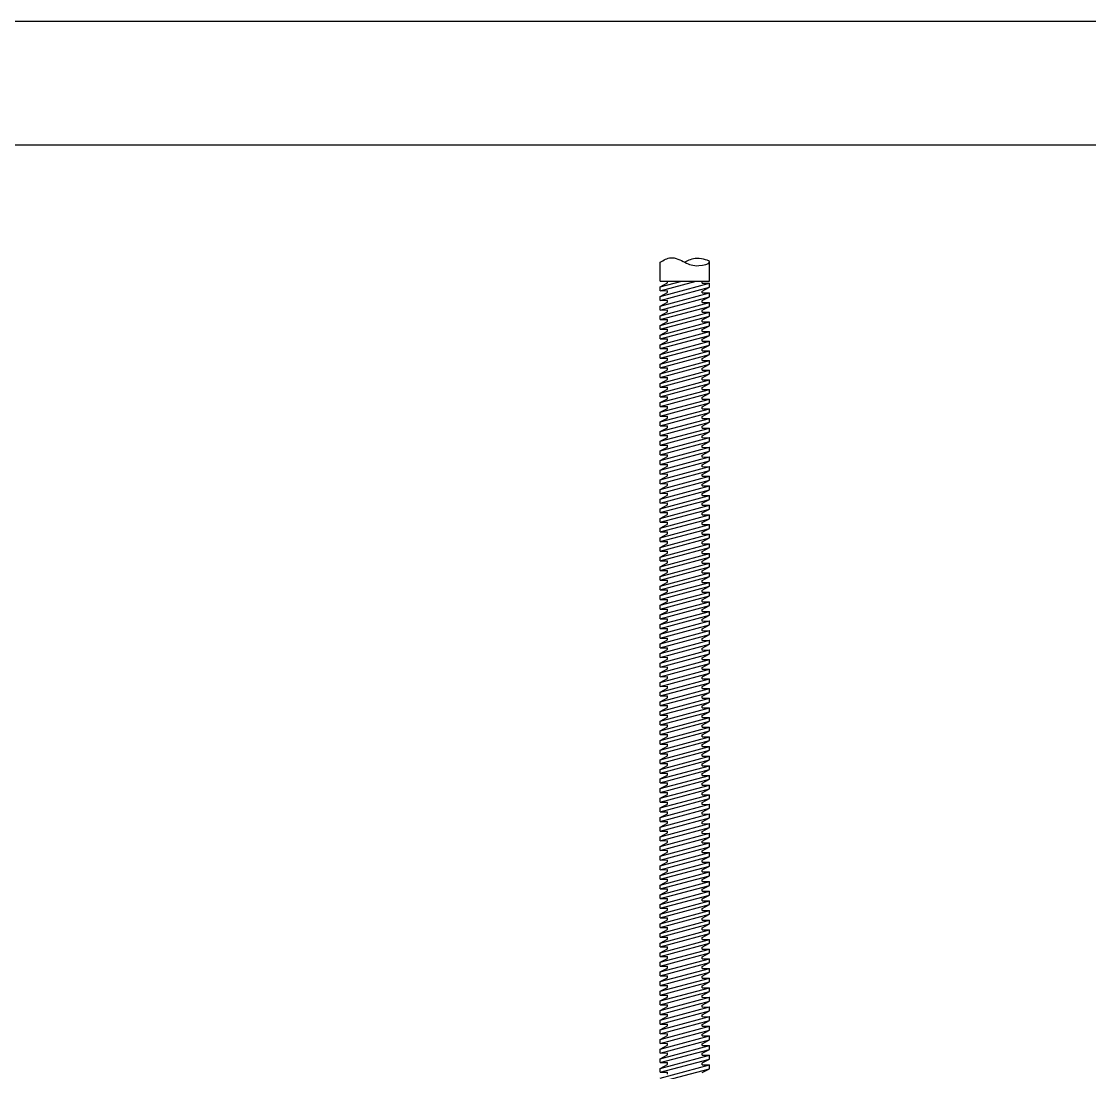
# Model space of a CAD drawing. Header units: metres. Extents: x -50 to 791, y -689 to 584.
# Drawn here: x 397.7 to 484.1, y 499 to 584 of the extents above; entities that cross this region are included whole.
import ezdxf

# ---------------------------------------------------------------- set-up
doc = ezdxf.new("R2010")
doc.units = ezdxf.units.M
doc.header["$MEASUREMENT"] = 0

msp = doc.modelspace()

# ---------------------------------------------------------------- linework, layer by layer
at = {"color": 3}
for p, q in [((449.377371, 563.0073), (449.377371, 564.52165)), ((449.377371, 563.7873), (449.377371, 564.097882)), ((453.377371, 564.079096), (453.377371, 564.52165)), ((453.377371, 563.0073), (453.377371, 564.389679))]:
    msp.add_line(p, q, dxfattribs=at)
at = {"color": 1}
for p, q in [((449.377371, 562.2273), (452.288371, 563.0073)), ((449.377371, 563.0073), (453.377371, 563.0073)), ((449.377371, 562.537882), (451.12926, 563.0073)), ((449.977371, 562.853943), (449.977371, 563.009235)), ((452.777371, 562.824201), (452.777371, 562.979493)), ((449.377371, 562.537882), (449.977371, 562.853943)), ((449.377371, 561.757882), (453.377371, 562.829679)), ((449.377371, 562.2273), (449.377371, 562.537882)), ((449.377371, 561.4473), (453.377371, 562.519096)), ((449.377371, 562.2273), (449.977371, 562.232778)), ((449.977371, 562.073943), (449.977371, 562.229235)), ((452.777371, 562.824201), (453.377371, 562.829679)), ((452.777371, 562.203035), (453.377371, 562.519096)), ((452.777371, 562.044201), (452.777371, 562.199493)), ((453.377371, 562.519096), (453.377371, 562.829679)), ((449.377371, 561.757882), (449.977371, 562.073943)), ((449.377371, 560.977882), (453.377371, 562.049679)), ((449.377371, 561.4473), (449.377371, 561.757882)), ((449.377371, 560.6673), (453.377371, 561.739096)), ((449.377371, 561.4473), (449.977371, 561.452778)), ((449.377371, 560.977882), (449.977371, 561.293943)), ((449.377371, 560.197882), (453.377371, 561.269679)), ((449.977371, 561.293943), (449.977371, 561.449235)), ((452.777371, 562.044201), (453.377371, 562.049679)), ((452.777371, 561.423035), (453.377371, 561.739096)), ((452.777371, 561.264201), (452.777371, 561.419493)), ((452.777371, 561.264201), (453.377371, 561.269679)), ((453.377371, 561.739096), (453.377371, 562.049679)), ((453.377371, 560.959096), (453.377371, 561.269679)), ((449.377371, 560.6673), (449.377371, 560.977882)), ((449.377371, 559.8873), (453.377371, 560.959096)), ((449.377371, 560.6673), (449.977371, 560.672778)), ((449.377371, 560.197882), (449.977371, 560.513943)), ((449.377371, 559.417882), (453.377371, 560.489679)), ((449.977371, 560.513943), (449.977371, 560.669235)), ((452.777371, 560.643035), (453.377371, 560.959096)), ((452.777371, 560.484201), (452.777371, 560.639493)), ((452.777371, 560.484201), (453.377371, 560.489679)), ((453.377371, 560.179096), (453.377371, 560.489679)), ((449.377371, 559.8873), (449.377371, 560.197882)), ((449.377371, 559.1073), (453.377371, 560.179096)), ((449.377371, 559.8873), (449.977371, 559.892778)), ((449.377371, 559.417882), (449.977371, 559.733943)), ((449.377371, 558.637882), (453.377371, 559.709679)), ((449.977371, 559.733943), (449.977371, 559.889235)), ((452.777371, 559.863035), (453.377371, 560.179096)), ((452.777371, 559.704201), (452.777371, 559.859493)), ((452.777371, 559.704201), (453.377371, 559.709679)), ((453.377371, 559.399096), (453.377371, 559.709679)), ((449.377371, 559.1073), (449.377371, 559.417882)), ((449.377371, 558.3273), (453.377371, 559.399096)), ((449.377371, 559.1073), (449.977371, 559.112778)), ((449.377371, 558.637882), (449.977371, 558.953943)), ((449.377371, 557.857882), (453.377371, 558.929679)), ((449.977371, 558.953943), (449.977371, 559.109235)), ((452.777371, 559.083035), (453.377371, 559.399096)), ((452.777371, 558.924201), (452.777371, 559.079493)), ((452.777371, 558.924201), (453.377371, 558.929679)), ((453.377371, 558.619096), (453.377371, 558.929679)), ((449.377371, 558.3273), (449.377371, 558.637882)), ((449.377371, 557.5473), (453.377371, 558.619096)), ((449.377371, 558.3273), (449.977371, 558.332778)), ((449.377371, 557.857882), (449.977371, 558.173943)), ((449.377371, 557.077882), (453.377371, 558.149679)), ((449.377371, 557.5473), (449.377371, 557.857882)), ((449.377371, 556.7673), (453.377371, 557.839096)), ((449.977371, 558.173943), (449.977371, 558.329235)), ((452.777371, 558.303035), (453.377371, 558.619096)), ((452.777371, 558.144201), (452.777371, 558.299493)), ((452.777371, 558.144201), (453.377371, 558.149679)), ((452.777371, 557.523035), (453.377371, 557.839096)), ((453.377371, 557.839096), (453.377371, 558.149679)), ((449.377371, 557.5473), (449.977371, 557.552778)), ((449.377371, 557.077882), (449.977371, 557.393943)), ((449.377371, 556.297882), (453.377371, 557.369679)), ((449.377371, 556.7673), (449.377371, 557.077882)), ((449.377371, 555.9873), (453.377371, 557.059096)), ((449.977371, 557.393943), (449.977371, 557.549235)), ((452.777371, 557.364201), (452.777371, 557.519493)), ((452.777371, 557.364201), (453.377371, 557.369679)), ((452.777371, 556.743035), (453.377371, 557.059096)), ((453.377371, 557.059096), (453.377371, 557.369679)), ((449.377371, 556.7673), (449.977371, 556.772778)), ((449.377371, 556.297882), (449.977371, 556.613943)), ((449.377371, 555.517882), (453.377371, 556.589679)), ((449.377371, 555.9873), (449.377371, 556.297882)), ((449.377371, 555.2073), (453.377371, 556.279096)), ((449.977371, 556.613943), (449.977371, 556.769235)), ((452.777371, 556.584201), (452.777371, 556.739493)), ((452.777371, 556.584201), (453.377371, 556.589679)), ((452.777371, 555.963035), (453.377371, 556.279096)), ((453.377371, 556.279096), (453.377371, 556.589679)), ((449.377371, 555.9873), (449.977371, 555.992778)), ((449.377371, 555.517882), (449.977371, 555.833943)), ((449.377371, 554.737882), (453.377371, 555.809679)), ((449.377371, 555.2073), (449.377371, 555.517882)), ((449.377371, 554.4273), (453.377371, 555.499096)), ((449.377371, 555.2073), (449.977371, 555.212778)), ((449.977371, 555.833943), (449.977371, 555.989235)), ((449.977371, 555.053943), (449.977371, 555.209235)), ((452.777371, 555.804201), (452.777371, 555.959493)), ((452.777371, 555.804201), (453.377371, 555.809679)), ((452.777371, 555.183035), (453.377371, 555.499096)), ((453.377371, 555.499096), (453.377371, 555.809679)), ((449.377371, 554.737882), (449.977371, 555.053943)), ((449.377371, 553.957882), (453.377371, 555.029679)), ((449.377371, 554.4273), (449.377371, 554.737882)), ((449.377371, 553.6473), (453.377371, 554.719096)), ((449.377371, 554.4273), (449.977371, 554.432778)), ((449.977371, 554.273943), (449.977371, 554.429235)), ((452.777371, 555.024201), (452.777371, 555.179493)), ((452.777371, 555.024201), (453.377371, 555.029679)), ((452.777371, 554.403035), (453.377371, 554.719096)), ((452.777371, 554.244201), (452.777371, 554.399493)), ((453.377371, 554.719096), (453.377371, 555.029679)), ((449.377371, 553.957882), (449.977371, 554.273943)), ((449.377371, 553.177882), (453.377371, 554.249679)), ((449.377371, 553.6473), (449.377371, 553.957882)), ((449.377371, 552.8673), (453.377371, 553.939096)), ((449.377371, 553.6473), (449.977371, 553.652778)), ((449.377371, 553.177882), (449.977371, 553.493943)), ((449.377371, 552.397882), (453.377371, 553.469679)), ((449.977371, 553.493943), (449.977371, 553.649235)), ((452.777371, 554.244201), (453.377371, 554.249679)), ((452.777371, 553.623035), (453.377371, 553.939096)), ((452.777371, 553.464201), (452.777371, 553.619493)), ((452.777371, 553.464201), (453.377371, 553.469679)), ((453.377371, 553.939096), (453.377371, 554.249679)), ((453.377371, 553.159096), (453.377371, 553.469679)), ((449.377371, 552.8673), (449.377371, 553.177882)), ((449.377371, 552.0873), (453.377371, 553.159096)), ((449.377371, 552.8673), (449.977371, 552.872778)), ((449.377371, 552.397882), (449.977371, 552.713943)), ((449.377371, 551.617882), (453.377371, 552.689679)), ((449.977371, 552.713943), (449.977371, 552.869235)), ((452.777371, 552.843035), (453.377371, 553.159096)), ((452.777371, 552.684201), (452.777371, 552.839493)), ((452.777371, 552.684201), (453.377371, 552.689679)), ((453.377371, 552.379096), (453.377371, 552.689679)), ((449.377371, 552.0873), (449.377371, 552.397882)), ((449.377371, 551.3073), (453.377371, 552.379096)), ((449.377371, 552.0873), (449.977371, 552.092778)), ((449.377371, 551.617882), (449.977371, 551.933943)), ((449.377371, 550.837882), (453.377371, 551.909679)), ((449.977371, 551.933943), (449.977371, 552.089235)), ((452.777371, 552.063035), (453.377371, 552.379096)), ((452.777371, 551.904201), (452.777371, 552.059493)), ((452.777371, 551.904201), (453.377371, 551.909679)), ((453.377371, 551.599096), (453.377371, 551.909679)), ((449.377371, 551.3073), (449.377371, 551.617882)), ((449.377371, 550.5273), (453.377371, 551.599096)), ((449.377371, 551.3073), (449.977371, 551.312778)), ((449.377371, 550.837882), (449.977371, 551.153943)), ((449.377371, 550.057882), (453.377371, 551.129679)), ((449.977371, 551.153943), (449.977371, 551.309235)), ((452.777371, 551.283035), (453.377371, 551.599096)), ((452.777371, 551.124201), (452.777371, 551.279493)), ((452.777371, 551.124201), (453.377371, 551.129679)), ((453.377371, 550.819096), (453.377371, 551.129679)), ((449.377371, 550.5273), (449.377371, 550.837882)), ((449.377371, 549.7473), (453.377371, 550.819096)), ((449.377371, 550.5273), (449.977371, 550.532778)), ((449.377371, 550.057882), (449.977371, 550.373943)), ((449.377371, 549.277882), (453.377371, 550.349679)), ((449.377371, 549.7473), (449.377371, 550.057882)), ((449.377371, 548.9673), (453.377371, 550.039096)), ((449.977371, 550.373943), (449.977371, 550.529235)), ((452.777371, 550.503035), (453.377371, 550.819096)), ((452.777371, 550.344201), (452.777371, 550.499493)), ((452.777371, 550.344201), (453.377371, 550.349679)), ((452.777371, 549.723035), (453.377371, 550.039096)), ((453.377371, 550.039096), (453.377371, 550.349679)), ((449.377371, 549.7473), (449.977371, 549.752778)), ((449.377371, 549.277882), (449.977371, 549.593943)), ((449.377371, 548.497882), (453.377371, 549.569679)), ((449.377371, 548.9673), (449.377371, 549.277882)), ((449.377371, 548.1873), (453.377371, 549.259096)), ((449.977371, 549.593943), (449.977371, 549.749235)), ((452.777371, 549.564201), (452.777371, 549.719493)), ((452.777371, 549.564201), (453.377371, 549.569679)), ((452.777371, 548.943035), (453.377371, 549.259096)), ((453.377371, 549.259096), (453.377371, 549.569679)), ((449.377371, 548.9673), (449.977371, 548.972778)), ((449.377371, 548.497882), (449.977371, 548.813943)), ((449.377371, 547.717882), (453.377371, 548.789679)), ((449.377371, 548.1873), (449.377371, 548.497882)), ((449.377371, 547.4073), (453.377371, 548.479096)), ((449.977371, 548.813943), (449.977371, 548.969235)), ((452.777371, 548.784201), (452.777371, 548.939493)), ((452.777371, 548.784201), (453.377371, 548.789679)), ((452.777371, 548.163035), (453.377371, 548.479096)), ((453.377371, 548.479096), (453.377371, 548.789679)), ((449.377371, 548.1873), (449.977371, 548.192778)), ((449.377371, 547.717882), (449.977371, 548.033943)), ((449.377371, 546.937882), (453.377371, 548.009679)), ((449.377371, 547.4073), (449.377371, 547.717882)), ((449.377371, 546.6273), (453.377371, 547.699096)), ((449.977371, 548.033943), (449.977371, 548.189235)), ((452.777371, 548.004201), (452.777371, 548.159493)), ((452.777371, 548.004201), (453.377371, 548.009679)), ((452.777371, 547.383035), (453.377371, 547.699096)), ((453.377371, 547.699096), (453.377371, 548.009679)), ((449.377371, 547.4073), (449.977371, 547.412778)), ((449.377371, 546.937882), (449.977371, 547.253943)), ((449.377371, 546.157882), (453.377371, 547.229679)), ((449.377371, 546.6273), (449.377371, 546.937882)), ((449.377371, 545.8473), (453.377371, 546.919096)), ((449.377371, 546.6273), (449.977371, 546.632778)), ((449.977371, 547.253943), (449.977371, 547.409235)), ((449.977371, 546.473943), (449.977371, 546.629235)), ((452.777371, 547.224201), (452.777371, 547.379493)), ((452.777371, 547.224201), (453.377371, 547.229679)), ((452.777371, 546.603035), (453.377371, 546.919096)), ((452.777371, 546.444201), (452.777371, 546.599493)), ((453.377371, 546.919096), (453.377371, 547.229679)), ((449.377371, 546.157882), (449.977371, 546.473943)), ((449.377371, 545.377882), (453.377371, 546.449679)), ((449.377371, 545.8473), (449.377371, 546.157882)), ((449.377371, 545.0673), (453.377371, 546.139096)), ((449.377371, 545.8473), (449.977371, 545.852778)), ((449.377371, 545.377882), (449.977371, 545.693943)), ((449.977371, 545.693943), (449.977371, 545.849235)), ((452.777371, 546.444201), (453.377371, 546.449679)), ((452.777371, 545.823035), (453.377371, 546.139096)), ((452.777371, 545.664201), (452.777371, 545.819493)), ((453.377371, 546.139096), (453.377371, 546.449679)), ((449.377371, 544.597882), (453.377371, 545.669679)), ((449.377371, 545.0673), (449.377371, 545.377882)), ((449.377371, 544.2873), (453.377371, 545.359096)), ((449.377371, 545.0673), (449.977371, 545.072778)), ((449.377371, 544.597882), (449.977371, 544.913943)), ((449.377371, 543.817882), (453.377371, 544.889679)), ((449.977371, 544.913943), (449.977371, 545.069235)), ((452.777371, 545.664201), (453.377371, 545.669679)), ((452.777371, 545.043035), (453.377371, 545.359096)), ((452.777371, 544.884201), (452.777371, 545.039493)), ((452.777371, 544.884201), (453.377371, 544.889679)), ((453.377371, 545.359096), (453.377371, 545.669679)), ((453.377371, 544.579096), (453.377371, 544.889679)), ((449.377371, 544.2873), (449.377371, 544.597882)), ((449.377371, 543.5073), (453.377371, 544.579096)), ((449.377371, 544.2873), (449.977371, 544.292778)), ((449.377371, 543.817882), (449.977371, 544.133943)), ((449.377371, 543.037882), (453.377371, 544.109679)), ((449.977371, 544.133943), (449.977371, 544.289235)), ((452.777371, 544.263035), (453.377371, 544.579096)), ((452.777371, 544.104201), (452.777371, 544.259493)), ((452.777371, 544.104201), (453.377371, 544.109679)), ((453.377371, 543.799096), (453.377371, 544.109679)), ((449.377371, 543.5073), (449.377371, 543.817882)), ((449.377371, 542.7273), (453.377371, 543.799096)), ((449.377371, 543.5073), (449.977371, 543.512778)), ((449.377371, 543.037882), (449.977371, 543.353943)), ((449.377371, 542.257882), (453.377371, 543.329679)), ((449.977371, 543.353943), (449.977371, 543.509235)), ((452.777371, 543.483035), (453.377371, 543.799096)), ((452.777371, 543.324201), (452.777371, 543.479493)), ((452.777371, 543.324201), (453.377371, 543.329679)), ((453.377371, 543.019096), (453.377371, 543.329679)), ((449.377371, 542.7273), (449.377371, 543.037882)), ((449.377371, 541.9473), (453.377371, 543.019096)), ((449.377371, 542.7273), (449.977371, 542.732778)), ((449.377371, 542.257882), (449.977371, 542.573943)), ((449.377371, 541.477882), (453.377371, 542.549679)), ((449.377371, 541.9473), (449.377371, 542.257882)), ((449.377371, 541.1673), (453.377371, 542.239096)), ((449.977371, 542.573943), (449.977371, 542.729235)), ((452.777371, 542.703035), (453.377371, 543.019096)), ((452.777371, 542.544201), (452.777371, 542.699493)), ((452.777371, 542.544201), (453.377371, 542.549679)), ((452.777371, 541.923035), (453.377371, 542.239096)), ((453.377371, 542.239096), (453.377371, 542.549679)), ((449.377371, 541.9473), (449.977371, 541.952778)), ((449.377371, 541.477882), (449.977371, 541.793943)), ((449.377371, 540.697882), (453.377371, 541.769679)), ((449.377371, 541.1673), (449.377371, 541.477882)), ((449.377371, 540.3873), (453.377371, 541.459096)), ((449.977371, 541.793943), (449.977371, 541.949235)), ((452.777371, 541.764201), (452.777371, 541.919493)), ((452.777371, 541.764201), (453.377371, 541.769679)), ((452.777371, 541.143035), (453.377371, 541.459096)), ((453.377371, 541.459096), (453.377371, 541.769679)), ((449.377371, 541.1673), (449.977371, 541.172778)), ((449.377371, 540.697882), (449.977371, 541.013943)), ((449.377371, 539.917882), (453.377371, 540.989679)), ((449.377371, 540.3873), (449.377371, 540.697882)), ((449.377371, 539.6073), (453.377371, 540.679096)), ((449.977371, 541.013943), (449.977371, 541.169235)), ((452.777371, 540.984201), (452.777371, 541.139493)), ((452.777371, 540.984201), (453.377371, 540.989679)), ((452.777371, 540.363035), (453.377371, 540.679096)), ((453.377371, 540.679096), (453.377371, 540.989679)), ((449.377371, 540.3873), (449.977371, 540.392778)), ((449.377371, 539.917882), (449.977371, 540.233943)), ((449.377371, 539.137882), (453.377371, 540.209679)), ((449.377371, 539.6073), (449.377371, 539.917882)), ((449.377371, 538.8273), (453.377371, 539.899096)), ((449.977371, 540.233943), (449.977371, 540.389235)), ((452.777371, 540.204201), (452.777371, 540.359493)), ((452.777371, 540.204201), (453.377371, 540.209679)), ((452.777371, 539.583035), (453.377371, 539.899096)), ((453.377371, 539.899096), (453.377371, 540.209679)), ((449.377371, 539.6073), (449.977371, 539.612778)), ((449.377371, 539.137882), (449.977371, 539.453943)), ((449.377371, 538.357882), (453.377371, 539.429679)), ((449.377371, 538.8273), (449.377371, 539.137882)), ((449.377371, 538.0473), (453.377371, 539.119096)), ((449.377371, 538.8273), (449.977371, 538.832778)), ((449.977371, 539.453943), (449.977371, 539.609235)), ((449.977371, 538.673943), (449.977371, 538.829235)), ((452.777371, 539.424201), (452.777371, 539.579493)), ((452.777371, 539.424201), (453.377371, 539.429679)), ((452.777371, 538.803035), (453.377371, 539.119096)), ((452.777371, 538.644201), (452.777371, 538.799493)), ((453.377371, 539.119096), (453.377371, 539.429679)), ((449.377371, 538.357882), (449.977371, 538.673943)), ((449.377371, 537.577882), (453.377371, 538.649679)), ((449.377371, 538.0473), (449.377371, 538.357882)), ((449.377371, 537.2673), (453.377371, 538.339096)), ((449.377371, 538.0473), (449.977371, 538.052778)), ((449.977371, 537.893943), (449.977371, 538.049235)), ((452.777371, 538.644201), (453.377371, 538.649679)), ((452.777371, 538.023035), (453.377371, 538.339096)), ((452.777371, 537.864201), (452.777371, 538.019493)), ((453.377371, 538.339096), (453.377371, 538.649679)), ((449.377371, 537.577882), (449.977371, 537.893943)), ((449.377371, 536.797882), (453.377371, 537.869679)), ((449.377371, 537.2673), (449.377371, 537.577882)), ((449.377371, 536.4873), (453.377371, 537.559096)), ((449.377371, 537.2673), (449.977371, 537.272778)), ((449.377371, 536.797882), (449.977371, 537.113943)), ((449.377371, 536.017882), (453.377371, 537.089679)), ((449.977371, 537.113943), (449.977371, 537.269235)), ((452.777371, 537.864201), (453.377371, 537.869679)), ((452.777371, 537.243035), (453.377371, 537.559096)), ((452.777371, 537.084201), (452.777371, 537.239493)), ((452.777371, 537.084201), (453.377371, 537.089679)), ((453.377371, 537.559096), (453.377371, 537.869679)), ((453.377371, 536.779096), (453.377371, 537.089679)), ((449.377371, 536.4873), (449.377371, 536.797882)), ((449.377371, 535.7073), (453.377371, 536.779096)), ((449.377371, 536.4873), (449.977371, 536.492778)), ((449.377371, 536.017882), (449.977371, 536.333943)), ((449.377371, 535.237882), (453.377371, 536.309679)), ((449.977371, 536.333943), (449.977371, 536.489235)), ((452.777371, 536.463035), (453.377371, 536.779096)), ((452.777371, 536.304201), (452.777371, 536.459493)), ((452.777371, 536.304201), (453.377371, 536.309679)), ((453.377371, 535.999096), (453.377371, 536.309679)), ((449.377371, 535.7073), (449.377371, 536.017882)), ((449.377371, 534.9273), (453.377371, 535.999096)), ((449.377371, 535.7073), (449.977371, 535.712778)), ((449.377371, 535.237882), (449.977371, 535.553943)), ((449.377371, 534.457882), (453.377371, 535.529679)), ((449.977371, 535.553943), (449.977371, 535.709235)), ((452.777371, 535.683035), (453.377371, 535.999096)), ((452.777371, 535.524201), (452.777371, 535.679493)), ((452.777371, 535.524201), (453.377371, 535.529679)), ((453.377371, 535.219096), (453.377371, 535.529679)), ((449.377371, 534.9273), (449.377371, 535.237882)), ((449.377371, 534.1473), (453.377371, 535.219096)), ((449.377371, 534.9273), (449.977371, 534.932778)), ((449.377371, 534.457882), (449.977371, 534.773943)), ((449.377371, 533.677882), (453.377371, 534.749679)), ((449.977371, 534.773943), (449.977371, 534.929235)), ((452.777371, 534.903035), (453.377371, 535.219096)), ((452.777371, 534.744201), (452.777371, 534.899493)), ((452.777371, 534.744201), (453.377371, 534.749679)), ((453.377371, 534.439096), (453.377371, 534.749679)), ((449.377371, 534.1473), (449.377371, 534.457882)), ((449.377371, 533.3673), (453.377371, 534.439096)), ((449.377371, 534.1473), (449.977371, 534.152778)), ((449.377371, 533.677882), (449.977371, 533.993943)), ((449.377371, 532.897882), (453.377371, 533.969679)), ((449.377371, 533.3673), (449.377371, 533.677882)), ((449.377371, 532.5873), (453.377371, 533.659096)), ((449.977371, 533.993943), (449.977371, 534.149235)), ((452.777371, 534.123035), (453.377371, 534.439096)), ((452.777371, 533.964201), (452.777371, 534.119493)), ((452.777371, 533.964201), (453.377371, 533.969679)), ((452.777371, 533.343035), (453.377371, 533.659096)), ((453.377371, 533.659096), (453.377371, 533.969679)), ((449.377371, 533.3673), (449.977371, 533.372778)), ((449.377371, 532.897882), (449.977371, 533.213943)), ((449.377371, 532.117882), (453.377371, 533.189679)), ((449.377371, 532.5873), (449.377371, 532.897882)), ((449.377371, 531.8073), (453.377371, 532.879096)), ((449.977371, 533.213943), (449.977371, 533.369235)), ((452.777371, 533.184201), (452.777371, 533.339493)), ((452.777371, 533.184201), (453.377371, 533.189679)), ((452.777371, 532.563035), (453.377371, 532.879096)), ((453.377371, 532.879096), (453.377371, 533.189679)), ((449.377371, 532.5873), (449.977371, 532.592778)), ((449.377371, 532.117882), (449.977371, 532.433943)), ((449.377371, 531.337882), (453.377371, 532.409679)), ((449.377371, 531.8073), (449.377371, 532.117882)), ((449.377371, 531.0273), (453.377371, 532.099096)), ((449.977371, 532.433943), (449.977371, 532.589235)), ((452.777371, 532.404201), (452.777371, 532.559493)), ((452.777371, 532.404201), (453.377371, 532.409679)), ((452.777371, 531.783035), (453.377371, 532.099096)), ((453.377371, 532.099096), (453.377371, 532.409679)), ((449.377371, 531.8073), (449.977371, 531.812778)), ((449.377371, 531.337882), (449.977371, 531.653943)), ((449.377371, 530.557882), (453.377371, 531.629679)), ((449.377371, 531.0273), (449.377371, 531.337882)), ((449.377371, 530.2473), (453.377371, 531.319096)), ((449.377371, 531.0273), (449.977371, 531.032778)), ((449.977371, 531.653943), (449.977371, 531.809235)), ((449.977371, 530.873943), (449.977371, 531.029235)), ((452.777371, 531.624201), (452.777371, 531.779493)), ((452.777371, 531.624201), (453.377371, 531.629679)), ((452.777371, 531.003035), (453.377371, 531.319096)), ((453.377371, 531.319096), (453.377371, 531.629679)), ((449.377371, 530.557882), (449.977371, 530.873943)), ((449.377371, 529.777882), (453.377371, 530.849679)), ((449.377371, 530.2473), (449.377371, 530.557882)), ((449.377371, 529.4673), (453.377371, 530.539096)), ((449.377371, 530.2473), (449.977371, 530.252778)), ((449.977371, 530.093943), (449.977371, 530.249235)), ((452.777371, 530.844201), (452.777371, 530.999493)), ((452.777371, 530.844201), (453.377371, 530.849679)), ((452.777371, 530.223035), (453.377371, 530.539096)), ((452.777371, 530.064201), (452.777371, 530.219493)), ((453.377371, 530.539096), (453.377371, 530.849679)), ((449.377371, 529.777882), (449.977371, 530.093943)), ((449.377371, 528.997882), (453.377371, 530.069679)), ((449.377371, 529.4673), (449.377371, 529.777882)), ((449.377371, 528.6873), (453.377371, 529.759096)), ((449.377371, 529.4673), (449.977371, 529.472778)), ((449.377371, 528.997882), (449.977371, 529.313943)), ((449.377371, 528.217882), (453.377371, 529.289679)), ((449.977371, 529.313943), (449.977371, 529.469235)), ((452.777371, 530.064201), (453.377371, 530.069679)), ((452.777371, 529.443035), (453.377371, 529.759096)), ((452.777371, 529.284201), (452.777371, 529.439493)), ((452.777371, 529.284201), (453.377371, 529.289679)), ((453.377371, 529.759096), (453.377371, 530.069679)), ((453.377371, 528.979096), (453.377371, 529.289679)), ((449.377371, 528.6873), (449.377371, 528.997882)), ((449.377371, 527.9073), (453.377371, 528.979096)), ((449.377371, 528.6873), (449.977371, 528.692778)), ((449.377371, 528.217882), (449.977371, 528.533943)), ((449.377371, 527.437882), (453.377371, 528.509679)), ((449.977371, 528.533943), (449.977371, 528.689235)), ((452.777371, 528.663035), (453.377371, 528.979096)), ((452.777371, 528.504201), (452.777371, 528.659493)), ((452.777371, 528.504201), (453.377371, 528.509679)), ((453.377371, 528.199096), (453.377371, 528.509679)), ((449.377371, 527.9073), (449.377371, 528.217882)), ((449.377371, 527.1273), (453.377371, 528.199096)), ((449.377371, 527.9073), (449.977371, 527.912778)), ((449.377371, 527.437882), (449.977371, 527.753943)), ((449.377371, 526.657882), (453.377371, 527.729679)), ((449.977371, 527.753943), (449.977371, 527.909235)), ((452.777371, 527.883035), (453.377371, 528.199096)), ((452.777371, 527.724201), (452.777371, 527.879493)), ((452.777371, 527.724201), (453.377371, 527.729679)), ((453.377371, 527.419096), (453.377371, 527.729679)), ((449.377371, 527.1273), (449.377371, 527.437882)), ((449.377371, 526.3473), (453.377371, 527.419096)), ((449.377371, 527.1273), (449.977371, 527.132778)), ((449.377371, 526.657882), (449.977371, 526.973943)), ((449.377371, 525.877882), (453.377371, 526.949679)), ((449.977371, 526.973943), (449.977371, 527.129235)), ((452.777371, 527.103035), (453.377371, 527.419096)), ((452.777371, 526.944201), (452.777371, 527.099493)), ((452.777371, 526.944201), (453.377371, 526.949679)), ((453.377371, 526.639096), (453.377371, 526.949679)), ((449.377371, 526.3473), (449.377371, 526.657882)), ((449.377371, 525.5673), (453.377371, 526.639096)), ((449.377371, 526.3473), (449.977371, 526.352778)), ((449.377371, 525.877882), (449.977371, 526.193943)), ((449.377371, 525.097882), (453.377371, 526.169679)), ((449.377371, 525.5673), (449.377371, 525.877882)), ((449.377371, 524.7873), (453.377371, 525.859096)), ((449.977371, 526.193943), (449.977371, 526.349235)), ((452.777371, 526.323035), (453.377371, 526.639096)), ((452.777371, 526.164201), (452.777371, 526.319493)), ((452.777371, 526.164201), (453.377371, 526.169679)), ((452.777371, 525.543035), (453.377371, 525.859096)), ((453.377371, 525.859096), (453.377371, 526.169679)), ((449.377371, 525.5673), (449.977371, 525.572778)), ((449.377371, 525.097882), (449.977371, 525.413943)), ((449.377371, 524.317882), (453.377371, 525.389679)), ((449.377371, 524.7873), (449.377371, 525.097882)), ((449.377371, 524.0073), (453.377371, 525.079096)), ((449.977371, 525.413943), (449.977371, 525.569235)), ((452.777371, 525.384201), (452.777371, 525.539493)), ((452.777371, 525.384201), (453.377371, 525.389679)), ((452.777371, 524.763035), (453.377371, 525.079096)), ((453.377371, 525.079096), (453.377371, 525.389679)), ((449.377371, 524.7873), (449.977371, 524.792778)), ((449.377371, 524.317882), (449.977371, 524.633943)), ((449.377371, 523.537882), (453.377371, 524.609679)), ((449.377371, 524.0073), (449.377371, 524.317882)), ((449.377371, 523.2273), (453.377371, 524.299096)), ((449.977371, 524.633943), (449.977371, 524.789235)), ((452.777371, 524.604201), (452.777371, 524.759493)), ((452.777371, 524.604201), (453.377371, 524.609679)), ((452.777371, 523.983035), (453.377371, 524.299096)), ((453.377371, 524.299096), (453.377371, 524.609679)), ((449.377371, 524.0073), (449.977371, 524.012778)), ((449.377371, 523.537882), (449.977371, 523.853943)), ((449.377371, 522.757882), (453.377371, 523.829679)), ((449.377371, 523.2273), (449.377371, 523.537882)), ((449.377371, 522.4473), (453.377371, 523.519096)), ((449.977371, 523.853943), (449.977371, 524.009235)), ((452.777371, 523.824201), (452.777371, 523.979493)), ((452.777371, 523.824201), (453.377371, 523.829679)), ((452.777371, 523.203035), (453.377371, 523.519096)), ((453.377371, 523.519096), (453.377371, 523.829679)), ((449.377371, 523.2273), (449.977371, 523.232778)), ((449.377371, 522.757882), (449.977371, 523.073943)), ((449.377371, 521.977882), (453.377371, 523.049679)), ((449.377371, 522.4473), (449.377371, 522.757882)), ((449.377371, 521.6673), (453.377371, 522.739096)), ((449.377371, 522.4473), (449.977371, 522.452778)), ((449.977371, 523.073943), (449.977371, 523.229235)), ((449.977371, 522.293943), (449.977371, 522.449235)), ((452.777371, 523.044201), (452.777371, 523.199493)), ((452.777371, 523.044201), (453.377371, 523.049679)), ((452.777371, 522.423035), (453.377371, 522.739096)), ((452.777371, 522.264201), (452.777371, 522.419493)), ((453.377371, 522.739096), (453.377371, 523.049679)), ((449.377371, 521.977882), (449.977371, 522.293943)), ((449.377371, 521.197882), (453.377371, 522.269679)), ((449.377371, 521.6673), (449.377371, 521.977882)), ((449.377371, 520.8873), (453.377371, 521.959096)), ((449.377371, 521.6673), (449.977371, 521.672778)), ((449.377371, 521.197882), (449.977371, 521.513943)), ((449.977371, 521.513943), (449.977371, 521.669235)), ((452.777371, 522.264201), (453.377371, 522.269679)), ((452.777371, 521.643035), (453.377371, 521.959096)), ((452.777371, 521.484201), (452.777371, 521.639493)), ((453.377371, 521.959096), (453.377371, 522.269679)), ((449.377371, 520.417882), (453.377371, 521.489679)), ((449.377371, 520.8873), (449.377371, 521.197882)), ((449.377371, 520.1073), (453.377371, 521.179096)), ((449.377371, 520.8873), (449.977371, 520.892778)), ((449.377371, 520.417882), (449.977371, 520.733943)), ((449.377371, 519.637882), (453.377371, 520.709679)), ((449.977371, 520.733943), (449.977371, 520.889235)), ((452.777371, 521.484201), (453.377371, 521.489679)), ((452.777371, 520.863035), (453.377371, 521.179096)), ((452.777371, 520.704201), (452.777371, 520.859493)), ((452.777371, 520.704201), (453.377371, 520.709679)), ((453.377371, 521.179096), (453.377371, 521.489679)), ((453.377371, 520.399096), (453.377371, 520.709679)), ((449.377371, 520.1073), (449.377371, 520.417882)), ((449.377371, 519.3273), (453.377371, 520.399096)), ((449.377371, 520.1073), (449.977371, 520.112778)), ((449.377371, 519.637882), (449.977371, 519.953943)), ((449.377371, 518.857882), (453.377371, 519.929679)), ((449.977371, 519.953943), (449.977371, 520.109235)), ((452.777371, 520.083035), (453.377371, 520.399096)), ((452.777371, 519.924201), (452.777371, 520.079493)), ((452.777371, 519.924201), (453.377371, 519.929679)), ((453.377371, 519.619096), (453.377371, 519.929679)), ((449.377371, 519.3273), (449.377371, 519.637882)), ((449.377371, 518.5473), (453.377371, 519.619096)), ((449.377371, 519.3273), (449.977371, 519.332778)), ((449.377371, 518.857882), (449.977371, 519.173943)), ((449.377371, 518.077882), (453.377371, 519.149679)), ((449.977371, 519.173943), (449.977371, 519.329235)), ((452.777371, 519.303035), (453.377371, 519.619096)), ((452.777371, 519.144201), (452.777371, 519.299493)), ((452.777371, 519.144201), (453.377371, 519.149679)), ((453.377371, 518.839096), (453.377371, 519.149679)), ((449.377371, 518.5473), (449.377371, 518.857882)), ((449.377371, 517.7673), (453.377371, 518.839096)), ((449.377371, 518.5473), (449.977371, 518.552778)), ((449.377371, 518.077882), (449.977371, 518.393943)), ((449.377371, 517.297882), (453.377371, 518.369679)), ((449.377371, 517.7673), (449.377371, 518.077882)), ((449.377371, 516.9873), (453.377371, 518.059096)), ((449.977371, 518.393943), (449.977371, 518.549235)), ((452.777371, 518.523035), (453.377371, 518.839096)), ((452.777371, 518.364201), (452.777371, 518.519493)), ((452.777371, 518.364201), (453.377371, 518.369679)), ((452.777371, 517.743035), (453.377371, 518.059096)), ((453.377371, 518.059096), (453.377371, 518.369679)), ((449.377371, 517.7673), (449.977371, 517.772778)), ((449.377371, 517.297882), (449.977371, 517.613943)), ((449.377371, 516.517882), (453.377371, 517.589679)), ((449.377371, 516.9873), (449.377371, 517.297882)), ((449.377371, 516.2073), (453.377371, 517.279096)), ((449.977371, 517.613943), (449.977371, 517.769235)), ((452.777371, 517.584201), (452.777371, 517.739493)), ((452.777371, 517.584201), (453.377371, 517.589679)), ((452.777371, 516.963035), (453.377371, 517.279096)), ((453.377371, 517.279096), (453.377371, 517.589679)), ((449.377371, 516.9873), (449.977371, 516.992778)), ((449.377371, 516.517882), (449.977371, 516.833943)), ((449.377371, 515.737882), (453.377371, 516.809679)), ((449.377371, 516.2073), (449.377371, 516.517882)), ((449.377371, 515.4273), (453.377371, 516.499096)), ((449.977371, 516.833943), (449.977371, 516.989235)), ((452.777371, 516.804201), (452.777371, 516.959493)), ((452.777371, 516.804201), (453.377371, 516.809679)), ((452.777371, 516.183035), (453.377371, 516.499096)), ((453.377371, 516.499096), (453.377371, 516.809679)), ((449.377371, 516.2073), (449.977371, 516.212778)), ((449.377371, 515.737882), (449.977371, 516.053943)), ((449.377371, 514.957882), (453.377371, 516.029679)), ((449.377371, 515.4273), (449.377371, 515.737882)), ((449.377371, 514.6473), (453.377371, 515.719096)), ((449.977371, 516.053943), (449.977371, 516.209235)), ((452.777371, 516.024201), (452.777371, 516.179493)), ((452.777371, 516.024201), (453.377371, 516.029679)), ((452.777371, 515.403035), (453.377371, 515.719096)), ((453.377371, 515.719096), (453.377371, 516.029679)), ((449.377371, 515.4273), (449.977371, 515.432778)), ((449.377371, 514.957882), (449.977371, 515.273943)), ((449.377371, 514.177882), (453.377371, 515.249679)), ((449.377371, 514.6473), (449.377371, 514.957882)), ((449.377371, 513.8673), (453.377371, 514.939096)), ((449.377371, 514.6473), (449.977371, 514.652778)), ((449.977371, 515.273943), (449.977371, 515.429235)), ((449.977371, 514.493943), (449.977371, 514.649235)), ((452.777371, 515.244201), (452.777371, 515.399493)), ((452.777371, 515.244201), (453.377371, 515.249679)), ((452.777371, 514.623035), (453.377371, 514.939096)), ((452.777371, 514.464201), (452.777371, 514.619493)), ((453.377371, 514.939096), (453.377371, 515.249679)), ((449.377371, 514.177882), (449.977371, 514.493943)), ((449.377371, 513.397882), (453.377371, 514.469679)), ((449.377371, 513.8673), (449.377371, 514.177882)), ((449.377371, 513.0873), (453.377371, 514.159096)), ((449.377371, 513.8673), (449.977371, 513.872778)), ((449.977371, 513.713943), (449.977371, 513.869235)), ((452.777371, 514.464201), (453.377371, 514.469679)), ((452.777371, 513.843035), (453.377371, 514.159096)), ((452.777371, 513.684201), (452.777371, 513.839493)), ((453.377371, 514.159096), (453.377371, 514.469679)), ((449.377371, 513.397882), (449.977371, 513.713943)), ((449.377371, 512.617882), (453.377371, 513.689679)), ((449.377371, 513.0873), (449.377371, 513.397882)), ((449.377371, 512.3073), (453.377371, 513.379096)), ((449.377371, 513.0873), (449.977371, 513.092778)), ((449.377371, 512.617882), (449.977371, 512.933943)), ((449.377371, 511.837882), (453.377371, 512.909679)), ((449.977371, 512.933943), (449.977371, 513.089235)), ((452.777371, 513.684201), (453.377371, 513.689679)), ((452.777371, 513.063035), (453.377371, 513.379096)), ((452.777371, 512.904201), (452.777371, 513.059493)), ((452.777371, 512.904201), (453.377371, 512.909679)), ((453.377371, 513.379096), (453.377371, 513.689679)), ((453.377371, 512.599096), (453.377371, 512.909679)), ((449.377371, 512.3073), (449.377371, 512.617882)), ((449.377371, 511.5273), (453.377371, 512.599096)), ((449.377371, 512.3073), (449.977371, 512.312778)), ((449.377371, 511.837882), (449.977371, 512.153943)), ((449.377371, 511.057882), (453.377371, 512.129679)), ((449.977371, 512.153943), (449.977371, 512.309235)), ((452.777371, 512.283035), (453.377371, 512.599096)), ((452.777371, 512.124201), (452.777371, 512.279493)), ((452.777371, 512.124201), (453.377371, 512.129679)), ((453.377371, 511.819096), (453.377371, 512.129679)), ((449.377371, 511.5273), (449.377371, 511.837882)), ((449.377371, 510.7473), (453.377371, 511.819096)), ((449.377371, 511.5273), (449.977371, 511.532778)), ((449.377371, 511.057882), (449.977371, 511.373943)), ((449.377371, 510.277882), (453.377371, 511.349679)), ((449.977371, 511.373943), (449.977371, 511.529235)), ((452.777371, 511.503035), (453.377371, 511.819096)), ((452.777371, 511.344201), (452.777371, 511.499493)), ((452.777371, 511.344201), (453.377371, 511.349679)), ((453.377371, 511.039096), (453.377371, 511.349679)), ((449.377371, 510.7473), (449.377371, 511.057882)), ((449.377371, 509.9673), (453.377371, 511.039096)), ((449.377371, 510.7473), (449.977371, 510.752778)), ((449.377371, 510.277882), (449.977371, 510.593943)), ((449.377371, 509.497882), (453.377371, 510.569679)), ((449.977371, 510.593943), (449.977371, 510.749235)), ((452.777371, 510.723035), (453.377371, 511.039096)), ((452.777371, 510.564201), (452.777371, 510.719493)), ((452.777371, 510.564201), (453.377371, 510.569679)), ((453.377371, 510.259096), (453.377371, 510.569679)), ((449.377371, 509.9673), (449.377371, 510.277882)), ((449.377371, 509.1873), (453.377371, 510.259096)), ((449.377371, 509.9673), (449.977371, 509.972778)), ((449.377371, 509.497882), (449.977371, 509.813943)), ((449.377371, 508.717882), (453.377371, 509.789679)), ((449.377371, 509.1873), (449.377371, 509.497882)), ((449.377371, 508.4073), (453.377371, 509.479096)), ((449.977371, 509.813943), (449.977371, 509.969235)), ((452.777371, 509.943035), (453.377371, 510.259096)), ((452.777371, 509.784201), (452.777371, 509.939493)), ((452.777371, 509.784201), (453.377371, 509.789679)), ((452.777371, 509.163035), (453.377371, 509.479096)), ((453.377371, 509.479096), (453.377371, 509.789679)), ((449.377371, 509.1873), (449.977371, 509.192778)), ((449.377371, 508.717882), (449.977371, 509.033943)), ((449.377371, 507.937882), (453.377371, 509.009679)), ((449.377371, 508.4073), (449.377371, 508.717882)), ((449.377371, 507.6273), (453.377371, 508.699096)), ((449.977371, 509.033943), (449.977371, 509.189235)), ((452.777371, 509.004201), (452.777371, 509.159493)), ((452.777371, 509.004201), (453.377371, 509.009679)), ((452.777371, 508.383035), (453.377371, 508.699096)), ((453.377371, 508.699096), (453.377371, 509.009679)), ((449.377371, 508.4073), (449.977371, 508.412778)), ((449.377371, 507.937882), (449.977371, 508.253943)), ((449.377371, 507.157882), (453.377371, 508.229679)), ((449.377371, 507.6273), (449.377371, 507.937882)), ((449.377371, 506.8473), (453.377371, 507.919096)), ((449.977371, 508.253943), (449.977371, 508.409235)), ((452.777371, 508.224201), (452.777371, 508.379493)), ((452.777371, 508.224201), (453.377371, 508.229679)), ((452.777371, 507.603035), (453.377371, 507.919096)), ((453.377371, 507.919096), (453.377371, 508.229679)), ((449.377371, 507.6273), (449.977371, 507.632778)), ((449.377371, 507.157882), (449.977371, 507.473943)), ((449.377371, 506.377882), (453.377371, 507.449679)), ((449.377371, 506.8473), (449.377371, 507.157882)), ((449.377371, 506.0673), (453.377371, 507.139096)), ((449.377371, 506.8473), (449.977371, 506.852778)), ((449.977371, 507.473943), (449.977371, 507.629235)), ((449.977371, 506.693943), (449.977371, 506.849235)), ((452.777371, 507.444201), (452.777371, 507.599493)), ((452.777371, 507.444201), (453.377371, 507.449679)), ((452.777371, 506.823035), (453.377371, 507.139096)), ((453.377371, 507.139096), (453.377371, 507.449679)), ((449.377371, 506.377882), (449.977371, 506.693943)), ((449.377371, 505.597882), (453.377371, 506.669679)), ((449.377371, 506.0673), (449.377371, 506.377882)), ((449.377371, 505.2873), (453.377371, 506.359096)), ((449.377371, 506.0673), (449.977371, 506.072778)), ((449.977371, 505.913943), (449.977371, 506.069235)), ((452.777371, 506.664201), (452.777371, 506.819493)), ((452.777371, 506.664201), (453.377371, 506.669679)), ((452.777371, 506.043035), (453.377371, 506.359096)), ((452.777371, 505.884201), (452.777371, 506.039493)), ((453.377371, 506.359096), (453.377371, 506.669679)), ((449.377371, 505.597882), (449.977371, 505.913943)), ((449.377371, 504.817882), (453.377371, 505.889679)), ((449.377371, 505.2873), (449.377371, 505.597882)), ((449.377371, 504.5073), (453.377371, 505.579096)), ((449.377371, 505.2873), (449.977371, 505.292778)), ((449.377371, 504.817882), (449.977371, 505.133943)), ((449.377371, 504.037882), (453.377371, 505.109679)), ((449.977371, 505.133943), (449.977371, 505.289235)), ((452.777371, 505.884201), (453.377371, 505.889679)), ((452.777371, 505.263035), (453.377371, 505.579096)), ((452.777371, 505.104201), (452.777371, 505.259493)), ((452.777371, 505.104201), (453.377371, 505.109679)), ((453.377371, 505.579096), (453.377371, 505.889679)), ((453.377371, 504.799096), (453.377371, 505.109679)), ((449.377371, 504.5073), (449.377371, 504.817882)), ((449.377371, 503.7273), (453.377371, 504.799096)), ((449.377371, 504.5073), (449.977371, 504.512778)), ((449.377371, 504.037882), (449.977371, 504.353943)), ((449.377371, 503.257882), (453.377371, 504.329679)), ((449.977371, 504.353943), (449.977371, 504.509235)), ((452.777371, 504.483035), (453.377371, 504.799096)), ((452.777371, 504.324201), (452.777371, 504.479493)), ((452.777371, 504.324201), (453.377371, 504.329679)), ((453.377371, 504.019096), (453.377371, 504.329679)), ((449.377371, 503.7273), (449.377371, 504.037882)), ((449.377371, 502.9473), (453.377371, 504.019096)), ((449.377371, 503.7273), (449.977371, 503.732778)), ((449.377371, 503.257882), (449.977371, 503.573943)), ((449.377371, 502.477882), (453.377371, 503.549679)), ((449.977371, 503.573943), (449.977371, 503.729235)), ((452.777371, 503.703035), (453.377371, 504.019096)), ((452.777371, 503.544201), (452.777371, 503.699493)), ((452.777371, 503.544201), (453.377371, 503.549679)), ((453.377371, 503.239096), (453.377371, 503.549679)), ((449.377371, 502.9473), (449.377371, 503.257882)), ((449.377371, 502.1673), (453.377371, 503.239096)), ((449.377371, 502.9473), (449.977371, 502.952778)), ((449.377371, 502.477882), (449.977371, 502.793943)), ((449.377371, 501.697882), (453.377371, 502.769679)), ((449.977371, 502.793943), (449.977371, 502.949235)), ((452.777371, 502.923035), (453.377371, 503.239096)), ((452.777371, 502.764201), (452.777371, 502.919493)), ((452.777371, 502.764201), (453.377371, 502.769679)), ((453.377371, 502.459096), (453.377371, 502.769679)), ((449.377371, 502.1673), (449.377371, 502.477882)), ((449.377371, 501.3873), (453.377371, 502.459096)), ((449.377371, 502.1673), (449.977371, 502.172778)), ((449.377371, 501.697882), (449.977371, 502.013943)), ((449.377371, 500.917882), (453.377371, 501.989679)), ((449.377371, 501.3873), (449.377371, 501.697882)), ((449.377371, 500.6073), (453.377371, 501.679096)), ((449.977371, 502.013943), (449.977371, 502.169235)), ((452.777371, 502.143035), (453.377371, 502.459096)), ((452.777371, 501.984201), (452.777371, 502.139493)), ((452.777371, 501.984201), (453.377371, 501.989679)), ((452.777371, 501.363035), (453.377371, 501.679096)), ((453.377371, 501.679096), (453.377371, 501.989679)), ((449.377371, 501.3873), (449.977371, 501.392778)), ((449.377371, 500.917882), (449.977371, 501.233943)), ((449.377371, 500.137882), (453.377371, 501.209679)), ((449.377371, 500.6073), (449.377371, 500.917882)), ((449.377371, 499.8273), (453.377371, 500.899096)), ((449.977371, 501.233943), (449.977371, 501.389235)), ((452.777371, 501.204201), (452.777371, 501.359493)), ((452.777371, 501.204201), (453.377371, 501.209679)), ((452.777371, 500.583035), (453.377371, 500.899096)), ((453.377371, 500.899096), (453.377371, 501.209679)), ((449.377371, 500.6073), (449.977371, 500.612778)), ((449.377371, 500.137882), (449.977371, 500.453943)), ((449.377371, 499.357882), (453.377371, 500.429679)), ((449.377371, 499.8273), (449.377371, 500.137882)), ((449.377371, 499.0473), (453.377371, 500.119096)), ((449.977371, 500.453943), (449.977371, 500.609235)), ((452.777371, 500.424201), (452.777371, 500.579493)), ((452.777371, 500.424201), (453.377371, 500.429679)), ((452.777371, 499.803035), (453.377371, 500.119096)), ((453.377371, 500.119096), (453.377371, 500.429679)), ((449.377371, 499.8273), (449.977371, 499.832778)), ((449.377371, 499.357882), (449.977371, 499.673943)), ((449.377371, 498.577882), (453.377371, 499.649679)), ((449.377371, 499.0473), (449.377371, 499.357882)), ((449.377371, 498.2673), (453.377371, 499.339096)), ((449.977371, 499.673943), (449.977371, 499.829235)), ((452.777371, 499.644201), (452.777371, 499.799493)), ((452.777371, 499.644201), (453.377371, 499.649679)), ((452.777371, 499.023035), (453.377371, 499.339096)), ((453.377371, 499.339096), (453.377371, 499.649679)), ((449.377371, 499.0473), (449.977371, 499.052778)), ((449.977371, 498.893943), (449.977371, 499.049235))]:
    msp.add_line(p, q, dxfattribs=at)
at = {"color": 2}
msp.add_lwpolyline([(-50, -10), (791, -10), (791, 584), (-50, 584)], close=True, dxfattribs=at)
at = {"color": 6}
msp.add_lwpolyline([(0, 0), (781, 0), (781, 574), (0, 574)], close=True, dxfattribs=at)
at = {"color": 3}
msp.add_spline([(449.377371, 564.52165), (450.235082, 564.897155), (451.377371, 564.52165), (452.496047, 564.252035), (453.377371, 564.52165), (452.366849, 564.832643), (451.377371, 564.52165)], degree=3, dxfattribs=at)

doc.saveas('drawing.dxf')
